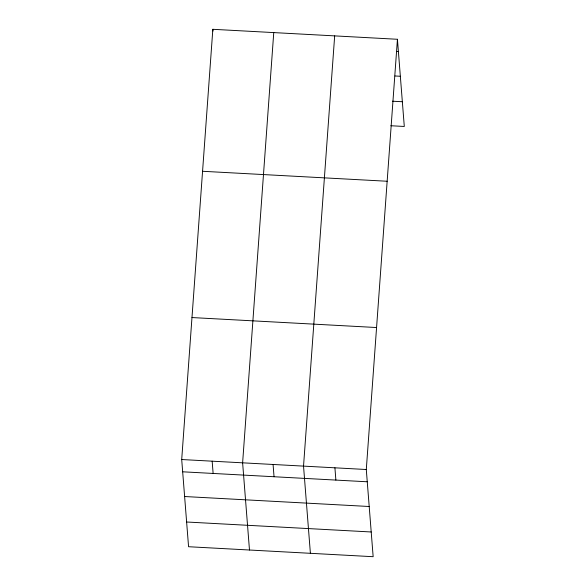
<?xml version="1.0" encoding="UTF-8"?>
<svg xmlns="http://www.w3.org/2000/svg" width="586" height="586" viewBox="0 0 586 586"><rect width="100%" height="100%" fill="white"/><g stroke="black" fill="none" stroke-linecap="round" stroke-linejoin="round"><path stroke-width="0.88" d="M397.433 39.277L366.294 469.511L373.157 556.7L188.567 546.723L181.704 459.534L212.843 29.3L397.433 39.277L404.296 126.466L390.847 125.741M273.757 32.589L242.619 462.823L249.482 550.02M334.672 35.885L303.533 466.119L310.397 553.309M396.605 51.443L398.399 51.546M394.971 75.975L400.348 76.268M392.488 101.21L402.355 101.744M202.566 171.28L387.163 181.25M191.981 317.553L376.571 327.53M181.704 459.534L366.294 469.511M182.671 471.803L367.261 481.78M184.612 496.525L369.209 506.502M186.619 522.001L371.216 531.978M334.914 467.811L335.881 480.081M273.076 464.471L274.043 476.74M212.843 29.3L212.982 31.051M212.161 461.182L213.128 473.444"/></g></svg>
